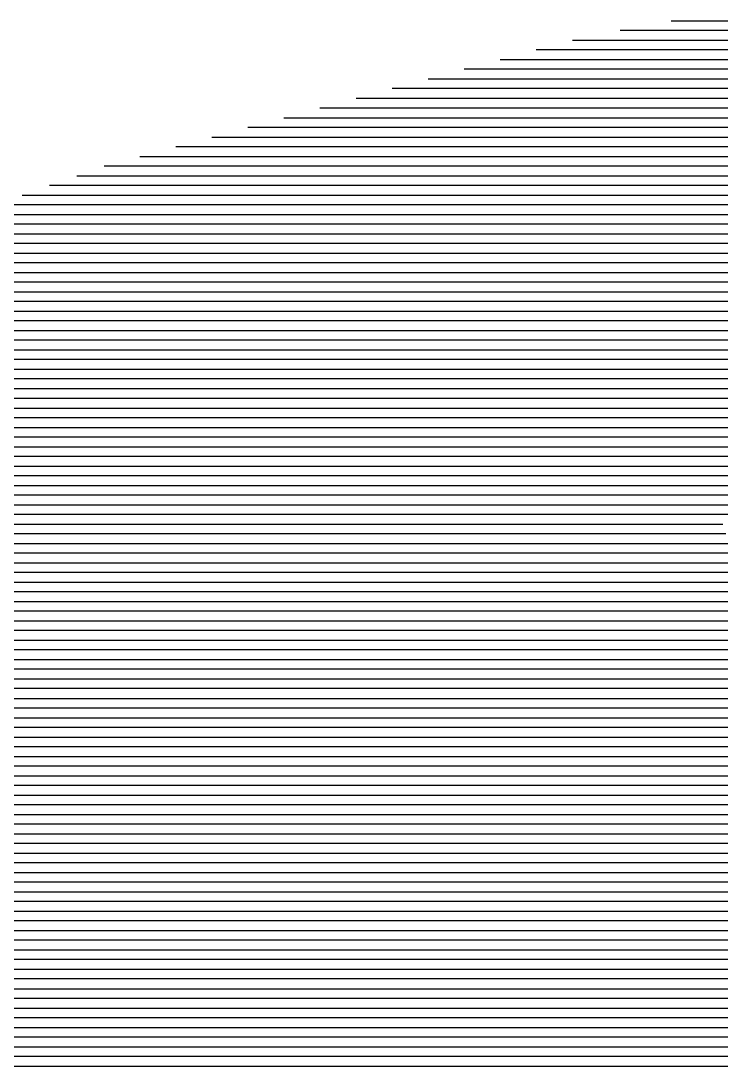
# Model space of a CAD drawing. Header units: metres. Extents: x -6.9 to 6.9, y -7 to 7.
# Drawn here: x -2.073 to -1.349, y 5.776 to 6.856 of the extents above; entities that cross this region are included whole.
import ezdxf

# ---------------------------------------------------------------- set-up
doc = ezdxf.new("R2010")
doc.units = ezdxf.units.M

msp = doc.modelspace()

# ---------------------------------------------------------------- linework, layer by layer
for p, q in [((-1.400712, 6.856469, -0.470412), (-1.042783, 6.856469, -0.432581)), ((-1.502832, 6.836469, -0.480576), (-1.494645, 6.836469, -0.479724)), ((-1.494645, 6.836469, -0.479724), (-1.494219, 6.836469, -0.479678)), ((-1.494219, 6.836469, -0.479678), (-1.04161, 6.836469, -0.43184)), ((-1.042196, 6.846469, -0.432211), (-1.453428, 6.846469, -0.475675)), ((-1.493699, 6.826469, -0.479319), (-1.540086, 6.826469, -0.484147)), ((-1.491281, 6.826469, -0.479059), (-1.493699, 6.826469, -0.479319)), ((-1.041023, 6.826469, -0.43147), (-1.491281, 6.826469, -0.479059)), ((-1.57734, 6.816469, -0.487719), (-1.492752, 6.816469, -0.478914)), ((-1.492752, 6.816469, -0.478914), (-1.488344, 6.816469, -0.47844)), ((-1.488344, 6.816469, -0.47844), (-1.040437, 6.816469, -0.431099)), ((-1.491805, 6.806469, -0.478509), (-1.614594, 6.806469, -0.491291)), ((-1.485407, 6.806469, -0.477821), (-1.491805, 6.806469, -0.478509)), ((-1.039851, 6.806469, -0.430729), (-1.485407, 6.806469, -0.477821)), ((-1.651848, 6.796469, -0.494862), (-1.490859, 6.796469, -0.478105)), ((-1.490859, 6.796469, -0.478105), (-1.482469, 6.796469, -0.477201)), ((-1.482469, 6.796469, -0.477201), (-1.039264, 6.796469, -0.430358)), ((-1.489912, 6.786469, -0.4777), (-1.689102, 6.786469, -0.498434)), ((-1.479532, 6.786469, -0.476582), (-1.489912, 6.786469, -0.4777)), ((-1.038678, 6.786469, -0.429987), (-1.479532, 6.786469, -0.476582)), ((-1.726356, 6.776469, -0.502006), (-1.488965, 6.776469, -0.477295)), ((-1.488965, 6.776469, -0.477295), (-1.476595, 6.776469, -0.475963)), ((-1.476595, 6.776469, -0.475963), (-1.038091, 6.776469, -0.429617)), ((-1.488019, 6.766469, -0.476891), (-1.76361, 6.766469, -0.505577)), ((-1.473657, 6.766469, -0.475344), (-1.488019, 6.766469, -0.476891)), ((-1.037505, 6.766469, -0.429246), (-1.473657, 6.766469, -0.475344)), ((-1.800865, 6.756469, -0.509149), (-1.487072, 6.756469, -0.476486)), ((-1.487072, 6.756469, -0.476486), (-1.47072, 6.756469, -0.474725)), ((-1.47072, 6.756469, -0.474725), (-1.036918, 6.756469, -0.428876)), ((-1.486125, 6.746469, -0.476081), (-1.838119, 6.746469, -0.512721)), ((-1.467783, 6.746469, -0.474106), (-1.486125, 6.746469, -0.476081)), ((-1.036332, 6.746469, -0.428505), (-1.467783, 6.746469, -0.474106)), ((-1.875373, 6.736469, -0.516292), (-1.485179, 6.736469, -0.475677)), ((-1.485179, 6.736469, -0.475677), (-1.464845, 6.736469, -0.473487)), ((-1.464845, 6.736469, -0.473487), (-1.035746, 6.736469, -0.428135)), ((-1.484232, 6.726469, -0.475272), (-1.912627, 6.726469, -0.519864)), ((-1.461908, 6.726469, -0.472868), (-1.484232, 6.726469, -0.475272)), ((-1.035159, 6.726469, -0.427764), (-1.461908, 6.726469, -0.472868)), ((-1.949881, 6.716469, -0.523436), (-1.483285, 6.716469, -0.474867)), ((-1.483285, 6.716469, -0.474867), (-1.458971, 6.716469, -0.472249)), ((-1.458971, 6.716469, -0.472249), (-1.034573, 6.716469, -0.427394)), ((-2.014855, 6.696469, -0.529541), (-1.983333, 6.696469, -0.52631)), ((-1.984878, 6.706469, -0.526773), (-1.986611, 6.706469, -0.52695)), ((-1.984758, 6.706469, -0.52676), (-1.984878, 6.706469, -0.526773)), ((-1.482339, 6.706469, -0.474463), (-1.984758, 6.706469, -0.52676)), ((-1.983333, 6.696469, -0.52631), (-1.981146, 6.696469, -0.526078)), ((-1.981146, 6.696469, -0.526078), (-1.481392, 6.696469, -0.474058)), ((-1.456033, 6.706469, -0.47163), (-1.482339, 6.706469, -0.474463)), ((-1.481392, 6.696469, -0.474058), (-1.453096, 6.696469, -0.471011)), ((-1.033986, 6.706469, -0.427023), (-1.456033, 6.706469, -0.47163)), ((-1.453096, 6.696469, -0.471011), (-1.0334, 6.696469, -0.426652)), ((-1.981787, 6.686469, -0.525848), (-2.0431, 6.686469, -0.532131)), ((-1.977535, 6.686469, -0.525396), (-1.981787, 6.686469, -0.525848)), ((-1.480445, 6.686469, -0.473653), (-1.977535, 6.686469, -0.525396)), ((-1.450159, 6.686469, -0.470392), (-1.480445, 6.686469, -0.473653)), ((-1.032813, 6.686469, -0.426282), (-1.450159, 6.686469, -0.470392)), ((-2.071344, 6.676469, -0.534722), (-1.980241, 6.676469, -0.525385)), ((-1.980241, 6.676469, -0.525385), (-1.973923, 6.676469, -0.524714)), ((-1.973923, 6.676469, -0.524714), (-1.479499, 6.676469, -0.473249)), ((-1.479499, 6.676469, -0.473249), (-1.447221, 6.676469, -0.469773)), ((-1.447221, 6.676469, -0.469773), (-1.032227, 6.676469, -0.425911)), ((-1.978695, 6.666469, -0.524922), (-2.099589, 6.666469, -0.537312)), ((-1.970311, 6.666469, -0.524032), (-1.978695, 6.666469, -0.524922)), ((-1.478552, 6.666469, -0.472844), (-1.970311, 6.666469, -0.524032)), ((-1.444284, 6.666469, -0.469154), (-1.478552, 6.666469, -0.472844)), ((-1.031641, 6.666469, -0.425541), (-1.444284, 6.666469, -0.469154)), ((-2.127833, 6.656469, -0.539903), (-1.97715, 6.656469, -0.52446)), ((-1.97715, 6.656469, -0.52446), (-1.9667, 6.656469, -0.52335)), ((-1.9667, 6.656469, -0.52335), (-1.477605, 6.656469, -0.472439)), ((-1.477605, 6.656469, -0.472439), (-1.441347, 6.656469, -0.468535)), ((-1.441347, 6.656469, -0.468535), (-1.031054, 6.656469, -0.42517)), ((-1.975604, 6.646469, -0.523997), (-2.156077, 6.646469, -0.542493)), ((-1.963088, 6.646469, -0.522667), (-1.975604, 6.646469, -0.523997)), ((-1.476659, 6.646469, -0.472035), (-1.963088, 6.646469, -0.522667)), ((-1.438409, 6.646469, -0.467916), (-1.476659, 6.646469, -0.472035)), ((-1.030468, 6.646469, -0.4248), (-1.438409, 6.646469, -0.467916)), ((-2.184322, 6.636469, -0.545084), (-1.974058, 6.636469, -0.523534)), ((-1.974058, 6.636469, -0.523534), (-1.959476, 6.636469, -0.521985)), ((-1.959476, 6.636469, -0.521985), (-1.475712, 6.636469, -0.47163)), ((-1.475712, 6.636469, -0.47163), (-1.435472, 6.636469, -0.467297)), ((-1.435472, 6.636469, -0.467297), (-1.029881, 6.636469, -0.424429)), ((-1.972513, 6.626469, -0.523072), (-2.212566, 6.626469, -0.547674)), ((-1.955865, 6.626469, -0.521303), (-1.972513, 6.626469, -0.523072)), ((-1.474765, 6.626469, -0.471225), (-1.955865, 6.626469, -0.521303)), ((-1.432535, 6.626469, -0.466678), (-1.474765, 6.626469, -0.471225)), ((-1.029295, 6.626469, -0.424059), (-1.432535, 6.626469, -0.466678)), ((-2.24081, 6.616469, -0.550265), (-1.970967, 6.616469, -0.522609)), ((-1.970967, 6.616469, -0.522609), (-1.952253, 6.616469, -0.520621)), ((-1.952253, 6.616469, -0.520621), (-1.473819, 6.616469, -0.47082)), ((-1.473819, 6.616469, -0.47082), (-1.429597, 6.616469, -0.466059)), ((-1.429597, 6.616469, -0.466059), (-1.028708, 6.616469, -0.423688)), ((-1.969421, 6.606469, -0.522146), (-2.269055, 6.606469, -0.552855)), ((-1.948641, 6.606469, -0.519939), (-1.969421, 6.606469, -0.522146)), ((-1.472872, 6.606469, -0.470416), (-1.948641, 6.606469, -0.519939)), ((-1.42666, 6.606469, -0.46544), (-1.472872, 6.606469, -0.470416)), ((-1.028122, 6.606469, -0.423317), (-1.42666, 6.606469, -0.46544)), ((-2.297299, 6.596469, -0.555446), (-1.967875, 6.596469, -0.521684)), ((-1.967875, 6.596469, -0.521684), (-1.94503, 6.596469, -0.519257)), ((-1.94503, 6.596469, -0.519257), (-1.471925, 6.596469, -0.470011)), ((-1.471925, 6.596469, -0.470011), (-1.423722, 6.596469, -0.464821)), ((-1.423722, 6.596469, -0.464821), (-1.027536, 6.596469, -0.422947)), ((-1.96633, 6.586469, -0.521221), (-2.325544, 6.586469, -0.558036)), ((-1.941418, 6.586469, -0.518575), (-1.96633, 6.586469, -0.521221)), ((-1.470979, 6.586469, -0.469606), (-1.941418, 6.586469, -0.518575)), ((-1.420785, 6.586469, -0.464202), (-1.470979, 6.586469, -0.469606)), ((-1.026949, 6.586469, -0.422576), (-1.420785, 6.586469, -0.464202)), ((-1.963238, 6.566469, -0.520296), (-2.382032, 6.566469, -0.563217)), ((-2.353788, 6.576469, -0.560626), (-1.964784, 6.576469, -0.520759)), ((-1.964784, 6.576469, -0.520759), (-1.937806, 6.576469, -0.517893)), ((-1.934194, 6.566469, -0.517211), (-1.963238, 6.566469, -0.520296)), ((-1.937806, 6.576469, -0.517893), (-1.470032, 6.576469, -0.469202)), ((-1.469085, 6.566469, -0.468797), (-1.934194, 6.566469, -0.517211)), ((-1.470032, 6.576469, -0.469202), (-1.417848, 6.576469, -0.463583)), ((-1.41491, 6.566469, -0.462964), (-1.469085, 6.566469, -0.468797)), ((-1.417848, 6.576469, -0.463583), (-1.026363, 6.576469, -0.422206)), ((-1.025776, 6.566469, -0.421835), (-1.41491, 6.566469, -0.462964)), ((-2.410277, 6.556469, -0.565807), (-1.961692, 6.556469, -0.519833)), ((-1.961692, 6.556469, -0.519833), (-1.930583, 6.556469, -0.516529)), ((-1.930583, 6.556469, -0.516529), (-1.468139, 6.556469, -0.468392)), ((-1.468139, 6.556469, -0.468392), (-1.411973, 6.556469, -0.462345)), ((-1.411973, 6.556469, -0.462345), (-1.02519, 6.556469, -0.421465)), ((-1.960147, 6.546469, -0.519371), (-2.438521, 6.546469, -0.568398)), ((-1.926971, 6.546469, -0.515847), (-1.960147, 6.546469, -0.519371)), ((-1.467192, 6.546469, -0.467988), (-1.926971, 6.546469, -0.515847)), ((-1.409036, 6.546469, -0.461726), (-1.467192, 6.546469, -0.467988)), ((-1.024604, 6.546469, -0.421094), (-1.409036, 6.546469, -0.461726)), ((-2.466765, 6.536469, -0.570988), (-1.958601, 6.536469, -0.518908)), ((-1.958601, 6.536469, -0.518908), (-1.923359, 6.536469, -0.515164)), ((-1.923359, 6.536469, -0.515164), (-1.466245, 6.536469, -0.467583)), ((-1.466245, 6.536469, -0.467583), (-1.406098, 6.536469, -0.461107)), ((-1.406098, 6.536469, -0.461107), (-1.024017, 6.536469, -0.420724)), ((-1.957055, 6.526469, -0.518445), (-2.464098, 6.526469, -0.570411)), ((-1.919748, 6.526469, -0.514482), (-1.957055, 6.526469, -0.518445)), ((-1.465299, 6.526469, -0.467178), (-1.919748, 6.526469, -0.514482)), ((-1.403161, 6.526469, -0.460488), (-1.465299, 6.526469, -0.467178)), ((-1.023431, 6.526469, -0.420353), (-1.403161, 6.526469, -0.460488)), ((-2.459778, 6.516469, -0.569664), (-1.95551, 6.516469, -0.517983)), ((-1.95551, 6.516469, -0.517983), (-1.916136, 6.516469, -0.5138)), ((-1.916136, 6.516469, -0.5138), (-1.464352, 6.516469, -0.466774)), ((-1.464352, 6.516469, -0.466774), (-1.400224, 6.516469, -0.459869)), ((-1.400224, 6.516469, -0.459869), (-1.022844, 6.516469, -0.419983)), ((-1.953964, 6.506469, -0.51752), (-2.455458, 6.506469, -0.568917)), ((-1.912524, 6.506469, -0.513118), (-1.953964, 6.506469, -0.51752)), ((-1.463405, 6.506469, -0.466369), (-1.912524, 6.506469, -0.513118)), ((-1.397286, 6.506469, -0.45925), (-1.463405, 6.506469, -0.466369)), ((-1.022258, 6.506469, -0.419612), (-1.397286, 6.506469, -0.45925)), ((-2.451138, 6.496469, -0.56817), (-1.952418, 6.496469, -0.517058)), ((-1.952418, 6.496469, -0.517058), (-1.908913, 6.496469, -0.512436)), ((-1.908913, 6.496469, -0.512436), (-1.462459, 6.496469, -0.465964)), ((-1.462459, 6.496469, -0.465964), (-1.394349, 6.496469, -0.458631)), ((-1.394349, 6.496469, -0.458631), (-1.021671, 6.496469, -0.419241)), ((-1.950872, 6.486469, -0.516595), (-2.446819, 6.486469, -0.567423)), ((-1.905301, 6.486469, -0.511754), (-1.950872, 6.486469, -0.516595)), ((-1.461512, 6.486469, -0.46556), (-1.905301, 6.486469, -0.511754)), ((-1.391412, 6.486469, -0.458012), (-1.461512, 6.486469, -0.46556)), ((-1.021085, 6.486469, -0.418871), (-1.391412, 6.486469, -0.458012)), ((-2.442499, 6.476469, -0.566676), (-1.949327, 6.476469, -0.516132)), ((-1.949327, 6.476469, -0.516132), (-1.901689, 6.476469, -0.511072)), ((-1.901689, 6.476469, -0.511072), (-1.460565, 6.476469, -0.465155)), ((-1.460565, 6.476469, -0.465155), (-1.388474, 6.476469, -0.457393)), ((-1.388474, 6.476469, -0.457393), (-1.020499, 6.476469, -0.4185)), ((-1.947781, 6.466469, -0.51567), (-2.438179, 6.466469, -0.565929)), ((-1.898078, 6.466469, -0.51039), (-1.947781, 6.466469, -0.51567)), ((-1.459619, 6.466469, -0.46475), (-1.898078, 6.466469, -0.51039)), ((-1.385537, 6.466469, -0.456774), (-1.459619, 6.466469, -0.46475)), ((-1.019912, 6.466469, -0.41813), (-1.385537, 6.466469, -0.456774)), ((-2.433859, 6.456469, -0.565182), (-1.946235, 6.456469, -0.515207)), ((-1.946235, 6.456469, -0.515207), (-1.894466, 6.456469, -0.509708)), ((-1.894466, 6.456469, -0.509708), (-1.458672, 6.456469, -0.464346)), ((-1.458672, 6.456469, -0.464346), (-1.3826, 6.456469, -0.456155)), ((-1.3826, 6.456469, -0.456155), (-1.019326, 6.456469, -0.417759)), ((-1.94469, 6.446469, -0.514744), (-2.429539, 6.446469, -0.564435)), ((-1.890854, 6.446469, -0.509026), (-1.94469, 6.446469, -0.514744)), ((-1.457725, 6.446469, -0.463941), (-1.890854, 6.446469, -0.509026)), ((-1.379662, 6.446469, -0.455536), (-1.457725, 6.446469, -0.463941)), ((-1.018739, 6.446469, -0.417389), (-1.379662, 6.446469, -0.455536)), ((-2.425219, 6.436469, -0.563688), (-1.943144, 6.436469, -0.514282)), ((-1.941598, 6.426469, -0.513819), (-2.420899, 6.426469, -0.562941)), ((-1.943144, 6.436469, -0.514282), (-1.887243, 6.436469, -0.508344)), ((-1.883631, 6.426469, -0.507662), (-1.941598, 6.426469, -0.513819)), ((-1.887243, 6.436469, -0.508344), (-1.456779, 6.436469, -0.463536)), ((-1.455832, 6.426469, -0.463131), (-1.883631, 6.426469, -0.507662)), ((-1.456779, 6.436469, -0.463536), (-1.376725, 6.436469, -0.454916)), ((-1.373788, 6.426469, -0.454297), (-1.455832, 6.426469, -0.463131)), ((-1.376725, 6.436469, -0.454916), (-1.018153, 6.436469, -0.417018)), ((-1.017566, 6.426469, -0.416648), (-1.373788, 6.426469, -0.454297)), ((-2.416579, 6.416469, -0.562194), (-1.940052, 6.416469, -0.513357)), ((-1.940052, 6.416469, -0.513357), (-1.880019, 6.416469, -0.506979)), ((-1.880019, 6.416469, -0.506979), (-1.454885, 6.416469, -0.462727)), ((-1.454885, 6.416469, -0.462727), (-1.37085, 6.416469, -0.453678)), ((-1.37085, 6.416469, -0.453678), (-1.01698, 6.416469, -0.416277)), ((-1.938507, 6.406469, -0.512894), (-2.412259, 6.406469, -0.561447)), ((-1.876407, 6.406469, -0.506297), (-1.938507, 6.406469, -0.512894)), ((-1.453939, 6.406469, -0.462322), (-1.876407, 6.406469, -0.506297)), ((-1.367913, 6.406469, -0.453059), (-1.453939, 6.406469, -0.462322)), ((-1.016394, 6.406469, -0.415906), (-1.367913, 6.406469, -0.453059)), ((-2.40794, 6.396469, -0.5607), (-1.936961, 6.396469, -0.512431)), ((-1.936961, 6.396469, -0.512431), (-1.872796, 6.396469, -0.505615)), ((-1.872796, 6.396469, -0.505615), (-1.452992, 6.396469, -0.461917)), ((-1.452992, 6.396469, -0.461917), (-1.364976, 6.396469, -0.45244)), ((-1.364976, 6.396469, -0.45244), (-1.015807, 6.396469, -0.415536)), ((-1.935415, 6.386469, -0.511969), (-2.40362, 6.386469, -0.559954)), ((-1.869184, 6.386469, -0.504933), (-1.935415, 6.386469, -0.511969)), ((-1.452045, 6.386469, -0.461513), (-1.869184, 6.386469, -0.504933)), ((-1.362038, 6.386469, -0.451821), (-1.452045, 6.386469, -0.461513)), ((-1.015221, 6.386469, -0.415165), (-1.362038, 6.386469, -0.451821)), ((-2.3993, 6.376469, -0.559207), (-1.933869, 6.376469, -0.511506)), ((-1.933869, 6.376469, -0.511506), (-1.865572, 6.376469, -0.504251)), ((-1.865572, 6.376469, -0.504251), (-1.451099, 6.376469, -0.461108)), ((-1.451099, 6.376469, -0.461108), (-1.359101, 6.376469, -0.451202)), ((-1.359101, 6.376469, -0.451202), (-1.014634, 6.376469, -0.414795)), ((-1.932324, 6.366469, -0.511043), (-2.39498, 6.366469, -0.55846)), ((-1.861961, 6.366469, -0.503569), (-1.932324, 6.366469, -0.511043)), ((-1.450152, 6.366469, -0.460703), (-1.861961, 6.366469, -0.503569)), ((-1.356164, 6.366469, -0.450583), (-1.450152, 6.366469, -0.460703)), ((-1.014048, 6.366469, -0.414424), (-1.356164, 6.366469, -0.450583)), ((-2.39066, 6.356469, -0.557713), (-1.930778, 6.356469, -0.510581)), ((-1.930778, 6.356469, -0.510581), (-1.858349, 6.356469, -0.502887)), ((-1.858349, 6.356469, -0.502887), (-1.449205, 6.356469, -0.460299)), ((-1.449205, 6.356469, -0.460299), (-1.353226, 6.356469, -0.449964)), ((-1.353226, 6.356469, -0.449964), (-1.013461, 6.356469, -0.414054)), ((-1.929232, 6.346469, -0.510118), (-2.38634, 6.346469, -0.556966)), ((-1.854737, 6.346469, -0.502205), (-1.929232, 6.346469, -0.510118)), ((-1.448259, 6.346469, -0.459894), (-1.854737, 6.346469, -0.502205)), ((-1.350289, 6.346469, -0.449345), (-1.448259, 6.346469, -0.459894)), ((-1.012875, 6.346469, -0.413683), (-1.350289, 6.346469, -0.449345)), ((-2.38202, 6.336469, -0.556219), (-1.927687, 6.336469, -0.509656)), ((-1.927687, 6.336469, -0.509656), (-1.851126, 6.336469, -0.501523)), ((-1.851126, 6.336469, -0.501523), (-1.447312, 6.336469, -0.459489)), ((-1.447312, 6.336469, -0.459489), (-1.347351, 6.336469, -0.448726)), ((-1.926141, 6.326469, -0.509193), (-2.3777, 6.326469, -0.555472)), ((-1.847514, 6.326469, -0.500841), (-1.926141, 6.326469, -0.509193)), ((-1.446365, 6.326469, -0.459085), (-1.847514, 6.326469, -0.500841)), ((-1.344414, 6.326469, -0.448107), (-1.446365, 6.326469, -0.459085)), ((-2.37338, 6.316469, -0.554725), (-1.924595, 6.316469, -0.50873)), ((-1.924595, 6.316469, -0.50873), (-1.843902, 6.316469, -0.500159)), ((-1.843902, 6.316469, -0.500159), (-1.445419, 6.316469, -0.45868)), ((-1.445419, 6.316469, -0.45868), (-1.341477, 6.316469, -0.447488)), ((-1.923049, 6.306469, -0.508268), (-2.36906, 6.306469, -0.553978)), ((-2.364741, 6.296469, -0.553231), (-1.921504, 6.296469, -0.507805)), ((-1.840291, 6.306469, -0.499476), (-1.923049, 6.306469, -0.508268)), ((-1.921504, 6.296469, -0.507805), (-1.836679, 6.296469, -0.498794)), ((-1.444472, 6.306469, -0.458275), (-1.840291, 6.306469, -0.499476)), ((-1.836679, 6.296469, -0.498794), (-1.443525, 6.296469, -0.457871)), ((-1.338539, 6.306469, -0.446869), (-1.444472, 6.306469, -0.458275)), ((-1.443525, 6.296469, -0.457871), (-1.335602, 6.296469, -0.44625)), ((-1.919958, 6.286469, -0.507342), (-2.360421, 6.286469, -0.552484)), ((-1.833067, 6.286469, -0.498112), (-1.919958, 6.286469, -0.507342)), ((-1.442579, 6.286469, -0.457466), (-1.833067, 6.286469, -0.498112)), ((-1.332665, 6.286469, -0.445631), (-1.442579, 6.286469, -0.457466)), ((-2.356101, 6.276469, -0.551737), (-1.918412, 6.276469, -0.50688)), ((-1.918412, 6.276469, -0.50688), (-1.829455, 6.276469, -0.49743)), ((-1.829455, 6.276469, -0.49743), (-1.441632, 6.276469, -0.457061)), ((-1.441632, 6.276469, -0.457061), (-1.329727, 6.276469, -0.445012)), ((-1.916867, 6.266469, -0.506417), (-2.351781, 6.266469, -0.55099)), ((-1.825844, 6.266469, -0.496748), (-1.916867, 6.266469, -0.506417)), ((-1.440685, 6.266469, -0.456656), (-1.825844, 6.266469, -0.496748)), ((-1.32679, 6.266469, -0.444393), (-1.440685, 6.266469, -0.456656)), ((-2.347461, 6.256469, -0.550243), (-1.915321, 6.256469, -0.505955)), ((-1.915321, 6.256469, -0.505955), (-1.822232, 6.256469, -0.496066)), ((-1.822232, 6.256469, -0.496066), (-1.439739, 6.256469, -0.456252)), ((-1.439739, 6.256469, -0.456252), (-1.323853, 6.256469, -0.443774)), ((-1.913775, 6.246469, -0.505492), (-2.343141, 6.246469, -0.549496)), ((-1.81862, 6.246469, -0.495384), (-1.913775, 6.246469, -0.505492)), ((-1.438792, 6.246469, -0.455847), (-1.81862, 6.246469, -0.495384)), ((-1.320915, 6.246469, -0.443155), (-1.438792, 6.246469, -0.455847)), ((-2.338821, 6.236469, -0.548749), (-1.912229, 6.236469, -0.505029)), ((-1.912229, 6.236469, -0.505029), (-1.815009, 6.236469, -0.494702)), ((-1.815009, 6.236469, -0.494702), (-1.437845, 6.236469, -0.455442)), ((-1.437845, 6.236469, -0.455442), (-1.317978, 6.236469, -0.442536)), ((-1.910684, 6.226469, -0.504567), (-2.334501, 6.226469, -0.548002)), ((-1.811397, 6.226469, -0.49402), (-1.910684, 6.226469, -0.504567)), ((-1.436899, 6.226469, -0.455038), (-1.811397, 6.226469, -0.49402)), ((-1.315041, 6.226469, -0.441917), (-1.436899, 6.226469, -0.455038)), ((-2.330181, 6.216469, -0.547255), (-1.909138, 6.216469, -0.504104)), ((-1.909138, 6.216469, -0.504104), (-1.807785, 6.216469, -0.493338)), ((-1.807785, 6.216469, -0.493338), (-1.435952, 6.216469, -0.454633)), ((-1.435952, 6.216469, -0.454633), (-1.312103, 6.216469, -0.441298)), ((-1.907592, 6.206469, -0.503641), (-2.325862, 6.206469, -0.546509)), ((-1.804174, 6.206469, -0.492656), (-1.907592, 6.206469, -0.503641)), ((-1.435005, 6.206469, -0.454228), (-1.804174, 6.206469, -0.492656)), ((-1.309166, 6.206469, -0.440679), (-1.435005, 6.206469, -0.454228)), ((-2.321542, 6.196469, -0.545762), (-1.906046, 6.196469, -0.503179)), ((-1.906046, 6.196469, -0.503179), (-1.800562, 6.196469, -0.491973)), ((-1.800562, 6.196469, -0.491973), (-1.434059, 6.196469, -0.453824)), ((-1.434059, 6.196469, -0.453824), (-1.306229, 6.196469, -0.44006)), ((-1.904501, 6.186469, -0.502716), (-2.317222, 6.186469, -0.545015)), ((-1.79695, 6.186469, -0.491291), (-1.904501, 6.186469, -0.502716)), ((-1.433112, 6.186469, -0.453419), (-1.79695, 6.186469, -0.491291)), ((-1.303291, 6.186469, -0.439441), (-1.433112, 6.186469, -0.453419)), ((-2.312902, 6.176469, -0.544268), (-1.902955, 6.176469, -0.502254)), ((-1.902955, 6.176469, -0.502254), (-1.793339, 6.176469, -0.490609)), ((-1.793339, 6.176469, -0.490609), (-1.432165, 6.176469, -0.453014)), ((-1.432165, 6.176469, -0.453014), (-1.300354, 6.176469, -0.438822)), ((-1.901409, 6.166469, -0.501791), (-2.308582, 6.166469, -0.543521)), ((-2.304262, 6.156469, -0.542774), (-1.899864, 6.156469, -0.501328)), ((-1.789727, 6.166469, -0.489927), (-1.901409, 6.166469, -0.501791)), ((-1.899864, 6.156469, -0.501328), (-1.786115, 6.156469, -0.489245)), ((-1.431219, 6.166469, -0.45261), (-1.789727, 6.166469, -0.489927)), ((-1.786115, 6.156469, -0.489245), (-1.430272, 6.156469, -0.452205)), ((-1.297417, 6.166469, -0.438203), (-1.431219, 6.166469, -0.45261)), ((-1.430272, 6.156469, -0.452205), (-1.294479, 6.156469, -0.437584)), ((-1.898318, 6.146469, -0.500866), (-2.299942, 6.146469, -0.542027)), ((-1.782504, 6.146469, -0.488563), (-1.898318, 6.146469, -0.500866)), ((-1.429325, 6.146469, -0.4518), (-1.782504, 6.146469, -0.488563)), ((-1.291542, 6.146469, -0.436965), (-1.429325, 6.146469, -0.4518)), ((-2.295622, 6.136469, -0.54128), (-1.896772, 6.136469, -0.500403)), ((-1.896772, 6.136469, -0.500403), (-1.778892, 6.136469, -0.487881)), ((-1.778892, 6.136469, -0.487881), (-1.428379, 6.136469, -0.451396)), ((-1.428379, 6.136469, -0.451396), (-1.288605, 6.136469, -0.436346)), ((-1.895226, 6.126469, -0.49994), (-2.291302, 6.126469, -0.540533)), ((-1.77528, 6.126469, -0.487199), (-1.895226, 6.126469, -0.49994)), ((-1.427432, 6.126469, -0.450991), (-1.77528, 6.126469, -0.487199)), ((-1.285667, 6.126469, -0.435727), (-1.427432, 6.126469, -0.450991)), ((-2.286982, 6.116469, -0.539786), (-1.893681, 6.116469, -0.499478)), ((-1.893681, 6.116469, -0.499478), (-1.771668, 6.116469, -0.486517)), ((-1.771668, 6.116469, -0.486517), (-1.426485, 6.116469, -0.450586)), ((-1.426485, 6.116469, -0.450586), (-1.28273, 6.116469, -0.435108)), ((-1.892135, 6.106469, -0.499015), (-2.282663, 6.106469, -0.539039)), ((-1.768057, 6.106469, -0.485835), (-1.892135, 6.106469, -0.499015)), ((-1.425539, 6.106469, -0.450182), (-1.768057, 6.106469, -0.485835)), ((-1.279793, 6.106469, -0.434489), (-1.425539, 6.106469, -0.450182)), ((-2.278343, 6.096469, -0.538292), (-1.890589, 6.096469, -0.498553)), ((-1.890589, 6.096469, -0.498553), (-1.764445, 6.096469, -0.485153)), ((-1.764445, 6.096469, -0.485153), (-1.424592, 6.096469, -0.449777)), ((-1.424592, 6.096469, -0.449777), (-1.276855, 6.096469, -0.43387)), ((-1.889044, 6.086469, -0.49809), (-2.274023, 6.086469, -0.537545)), ((-1.760833, 6.086469, -0.48447), (-1.889044, 6.086469, -0.49809)), ((-1.423645, 6.086469, -0.449372), (-1.760833, 6.086469, -0.48447)), ((-1.273918, 6.086469, -0.433251), (-1.423645, 6.086469, -0.449372)), ((-2.269703, 6.076469, -0.536798), (-1.887498, 6.076469, -0.497627)), ((-1.887498, 6.076469, -0.497627), (-1.757222, 6.076469, -0.483788)), ((-1.757222, 6.076469, -0.483788), (-1.422699, 6.076469, -0.448967)), ((-1.422699, 6.076469, -0.448967), (-1.27098, 6.076469, -0.432631)), ((-1.885952, 6.066469, -0.497165), (-2.265383, 6.066469, -0.536051)), ((-1.75361, 6.066469, -0.483106), (-1.885952, 6.066469, -0.497165)), ((-1.421752, 6.066469, -0.448563), (-1.75361, 6.066469, -0.483106)), ((-1.268043, 6.066469, -0.432012), (-1.421752, 6.066469, -0.448563)), ((-2.261063, 6.056469, -0.535304), (-1.884406, 6.056469, -0.496702)), ((-1.884406, 6.056469, -0.496702), (-1.749998, 6.056469, -0.482424)), ((-1.749998, 6.056469, -0.482424), (-1.420805, 6.056469, -0.448158)), ((-1.420805, 6.056469, -0.448158), (-1.265106, 6.056469, -0.431393)), ((-1.882861, 6.046469, -0.496239), (-2.256743, 6.046469, -0.534557)), ((-1.746387, 6.046469, -0.481742), (-1.882861, 6.046469, -0.496239)), ((-1.419859, 6.046469, -0.447753), (-1.746387, 6.046469, -0.481742)), ((-1.262168, 6.046469, -0.430774), (-1.419859, 6.046469, -0.447753)), ((-2.252423, 6.036469, -0.533811), (-1.881315, 6.036469, -0.495777)), ((-1.879769, 6.026469, -0.495314), (-2.248103, 6.026469, -0.533064)), ((-1.881315, 6.036469, -0.495777), (-1.742775, 6.036469, -0.48106)), ((-1.739163, 6.026469, -0.480378), (-1.879769, 6.026469, -0.495314)), ((-1.742775, 6.036469, -0.48106), (-1.418912, 6.036469, -0.447349)), ((-1.417965, 6.026469, -0.446944), (-1.739163, 6.026469, -0.480378)), ((-1.418912, 6.036469, -0.447349), (-1.259231, 6.036469, -0.430155)), ((-1.256294, 6.026469, -0.429536), (-1.417965, 6.026469, -0.446944)), ((-2.243784, 6.016469, -0.532317), (-1.878223, 6.016469, -0.494851)), ((-1.878223, 6.016469, -0.494851), (-1.735552, 6.016469, -0.479696)), ((-1.735552, 6.016469, -0.479696), (-1.417019, 6.016469, -0.446539)), ((-1.417019, 6.016469, -0.446539), (-1.253356, 6.016469, -0.428917)), ((-1.876678, 6.006469, -0.494389), (-2.239464, 6.006469, -0.53157)), ((-1.73194, 6.006469, -0.479014), (-1.876678, 6.006469, -0.494389)), ((-1.416072, 6.006469, -0.446135), (-1.73194, 6.006469, -0.479014)), ((-1.250419, 6.006469, -0.428298), (-1.416072, 6.006469, -0.446135)), ((-2.235144, 5.996469, -0.530823), (-1.875132, 5.996469, -0.493926)), ((-1.875132, 5.996469, -0.493926), (-1.728328, 5.996469, -0.478332)), ((-1.728328, 5.996469, -0.478332), (-1.415125, 5.996469, -0.44573)), ((-1.415125, 5.996469, -0.44573), (-1.247482, 5.996469, -0.427679)), ((-1.873586, 5.986469, -0.493464), (-2.230824, 5.986469, -0.530076)), ((-1.724717, 5.986469, -0.47765), (-1.873586, 5.986469, -0.493464)), ((-1.414179, 5.986469, -0.445325), (-1.724717, 5.986469, -0.47765)), ((-1.244544, 5.986469, -0.42706), (-1.414179, 5.986469, -0.445325)), ((-2.226504, 5.976469, -0.529329), (-1.872041, 5.976469, -0.493001)), ((-1.872041, 5.976469, -0.493001), (-1.721105, 5.976469, -0.476967)), ((-1.721105, 5.976469, -0.476967), (-1.413232, 5.976469, -0.444921)), ((-1.413232, 5.976469, -0.444921), (-1.241607, 5.976469, -0.426441)), ((-1.870495, 5.966469, -0.492538), (-2.222184, 5.966469, -0.528582)), ((-1.717493, 5.966469, -0.476285), (-1.870495, 5.966469, -0.492538)), ((-1.412285, 5.966469, -0.444516), (-1.717493, 5.966469, -0.476285)), ((-1.23867, 5.966469, -0.425822), (-1.412285, 5.966469, -0.444516)), ((-2.217864, 5.956469, -0.527835), (-1.868949, 5.956469, -0.492076)), ((-1.868949, 5.956469, -0.492076), (-1.713881, 5.956469, -0.475603)), ((-1.713881, 5.956469, -0.475603), (-1.411339, 5.956469, -0.444111)), ((-1.411339, 5.956469, -0.444111), (-1.235732, 5.956469, -0.425203)), ((-1.867403, 5.946469, -0.491613), (-2.213544, 5.946469, -0.527088)), ((-1.71027, 5.946469, -0.474921), (-1.867403, 5.946469, -0.491613)), ((-1.410392, 5.946469, -0.443707), (-1.71027, 5.946469, -0.474921)), ((-1.232795, 5.946469, -0.424584), (-1.410392, 5.946469, -0.443707)), ((-2.209224, 5.936469, -0.526341), (-1.865858, 5.936469, -0.49115)), ((-1.865858, 5.936469, -0.49115), (-1.706658, 5.936469, -0.474239)), ((-1.706658, 5.936469, -0.474239), (-1.409445, 5.936469, -0.443302)), ((-1.409445, 5.936469, -0.443302), (-1.229858, 5.936469, -0.423965)), ((-1.864312, 5.926469, -0.490688), (-2.204904, 5.926469, -0.525594)), ((-1.703046, 5.926469, -0.473557), (-1.864312, 5.926469, -0.490688)), ((-1.408499, 5.926469, -0.442897), (-1.703046, 5.926469, -0.473557)), ((-1.22692, 5.926469, -0.423346), (-1.408499, 5.926469, -0.442897)), ((-2.200585, 5.916469, -0.524847), (-1.862766, 5.916469, -0.490225)), ((-1.862766, 5.916469, -0.490225), (-1.699435, 5.916469, -0.472875)), ((-1.699435, 5.916469, -0.472875), (-1.407552, 5.916469, -0.442493)), ((-1.407552, 5.916469, -0.442493), (-1.223983, 5.916469, -0.422727)), ((-1.861221, 5.906469, -0.489763), (-2.196265, 5.906469, -0.5241)), ((-1.695823, 5.906469, -0.472193), (-1.861221, 5.906469, -0.489763)), ((-1.406605, 5.906469, -0.442088), (-1.695823, 5.906469, -0.472193)), ((-1.221046, 5.906469, -0.422108), (-1.406605, 5.906469, -0.442088)), ((-2.191945, 5.896469, -0.523353), (-1.859675, 5.896469, -0.4893)), ((-1.858129, 5.886469, -0.488837), (-2.187625, 5.886469, -0.522606)), ((-1.859675, 5.896469, -0.4893), (-1.692211, 5.896469, -0.471511)), ((-1.6886, 5.886469, -0.470829), (-1.858129, 5.886469, -0.488837)), ((-1.692211, 5.896469, -0.471511), (-1.405659, 5.896469, -0.441683)), ((-1.404712, 5.886469, -0.441278), (-1.6886, 5.886469, -0.470829)), ((-1.405659, 5.896469, -0.441683), (-1.218108, 5.896469, -0.421489)), ((-1.215171, 5.886469, -0.42087), (-1.404712, 5.886469, -0.441278)), ((-2.183305, 5.876469, -0.521859), (-1.856583, 5.876469, -0.488375)), ((-1.856583, 5.876469, -0.488375), (-1.684988, 5.876469, -0.470147)), ((-1.684988, 5.876469, -0.470147), (-1.403765, 5.876469, -0.440874)), ((-1.403765, 5.876469, -0.440874), (-1.212234, 5.876469, -0.420251)), ((-1.855038, 5.866469, -0.487912), (-2.178985, 5.866469, -0.521112)), ((-1.681376, 5.866469, -0.469464), (-1.855038, 5.866469, -0.487912)), ((-1.402819, 5.866469, -0.440469), (-1.681376, 5.866469, -0.469464)), ((-1.209296, 5.866469, -0.419632), (-1.402819, 5.866469, -0.440469)), ((-2.174665, 5.856469, -0.520366), (-1.853492, 5.856469, -0.487449)), ((-1.853492, 5.856469, -0.487449), (-1.677765, 5.856469, -0.468782)), ((-1.677765, 5.856469, -0.468782), (-1.401872, 5.856469, -0.440064)), ((-1.401872, 5.856469, -0.440064), (-1.206359, 5.856469, -0.419013)), ((-1.851946, 5.846469, -0.486987), (-2.170345, 5.846469, -0.519619)), ((-1.674153, 5.846469, -0.4681), (-1.851946, 5.846469, -0.486987)), ((-1.400925, 5.846469, -0.43966), (-1.674153, 5.846469, -0.4681)), ((-1.203422, 5.846469, -0.418394), (-1.400925, 5.846469, -0.43966)), ((-2.166025, 5.836469, -0.518872), (-1.8504, 5.836469, -0.486524)), ((-1.8504, 5.836469, -0.486524), (-1.670541, 5.836469, -0.467418)), ((-1.670541, 5.836469, -0.467418), (-1.399979, 5.836469, -0.439255)), ((-1.399979, 5.836469, -0.439255), (-1.200484, 5.836469, -0.417775)), ((-1.848855, 5.826469, -0.486062), (-2.161706, 5.826469, -0.518125)), ((-1.666929, 5.826469, -0.466736), (-1.848855, 5.826469, -0.486062)), ((-1.399032, 5.826469, -0.43885), (-1.666929, 5.826469, -0.466736)), ((-1.197547, 5.826469, -0.417156), (-1.399032, 5.826469, -0.43885)), ((-2.157386, 5.816469, -0.517378), (-1.847309, 5.816469, -0.485599)), ((-1.847309, 5.816469, -0.485599), (-1.663318, 5.816469, -0.466054)), ((-1.663318, 5.816469, -0.466054), (-1.398085, 5.816469, -0.438446)), ((-1.398085, 5.816469, -0.438446), (-1.194609, 5.816469, -0.416537)), ((-1.845763, 5.806469, -0.485136), (-2.153066, 5.806469, -0.516631)), ((-1.659706, 5.806469, -0.465372), (-1.845763, 5.806469, -0.485136)), ((-1.397139, 5.806469, -0.438041), (-1.659706, 5.806469, -0.465372)), ((-1.191672, 5.806469, -0.415918), (-1.397139, 5.806469, -0.438041)), ((-2.148746, 5.796469, -0.515884), (-1.844218, 5.796469, -0.484674)), ((-1.844218, 5.796469, -0.484674), (-1.656094, 5.796469, -0.46469)), ((-1.656094, 5.796469, -0.46469), (-1.396192, 5.796469, -0.437636)), ((-1.396192, 5.796469, -0.437636), (-1.188735, 5.796469, -0.415299)), ((-1.842672, 5.786469, -0.484211), (-2.144426, 5.786469, -0.515137)), ((-1.652483, 5.786469, -0.464008), (-1.842672, 5.786469, -0.484211)), ((-1.395245, 5.786469, -0.437232), (-1.652483, 5.786469, -0.464008)), ((-1.185797, 5.786469, -0.41468), (-1.395245, 5.786469, -0.437232)), ((-2.140106, 5.776469, -0.51439), (-1.841126, 5.776469, -0.483748)), ((-1.841126, 5.776469, -0.483748), (-1.648871, 5.776469, -0.463326)), ((-1.648871, 5.776469, -0.463326), (-1.394299, 5.776469, -0.436827)), ((-1.394299, 5.776469, -0.436827), (-1.18286, 5.776469, -0.414061))]:
    msp.add_line(p, q)

doc.saveas('drawing.dxf')
